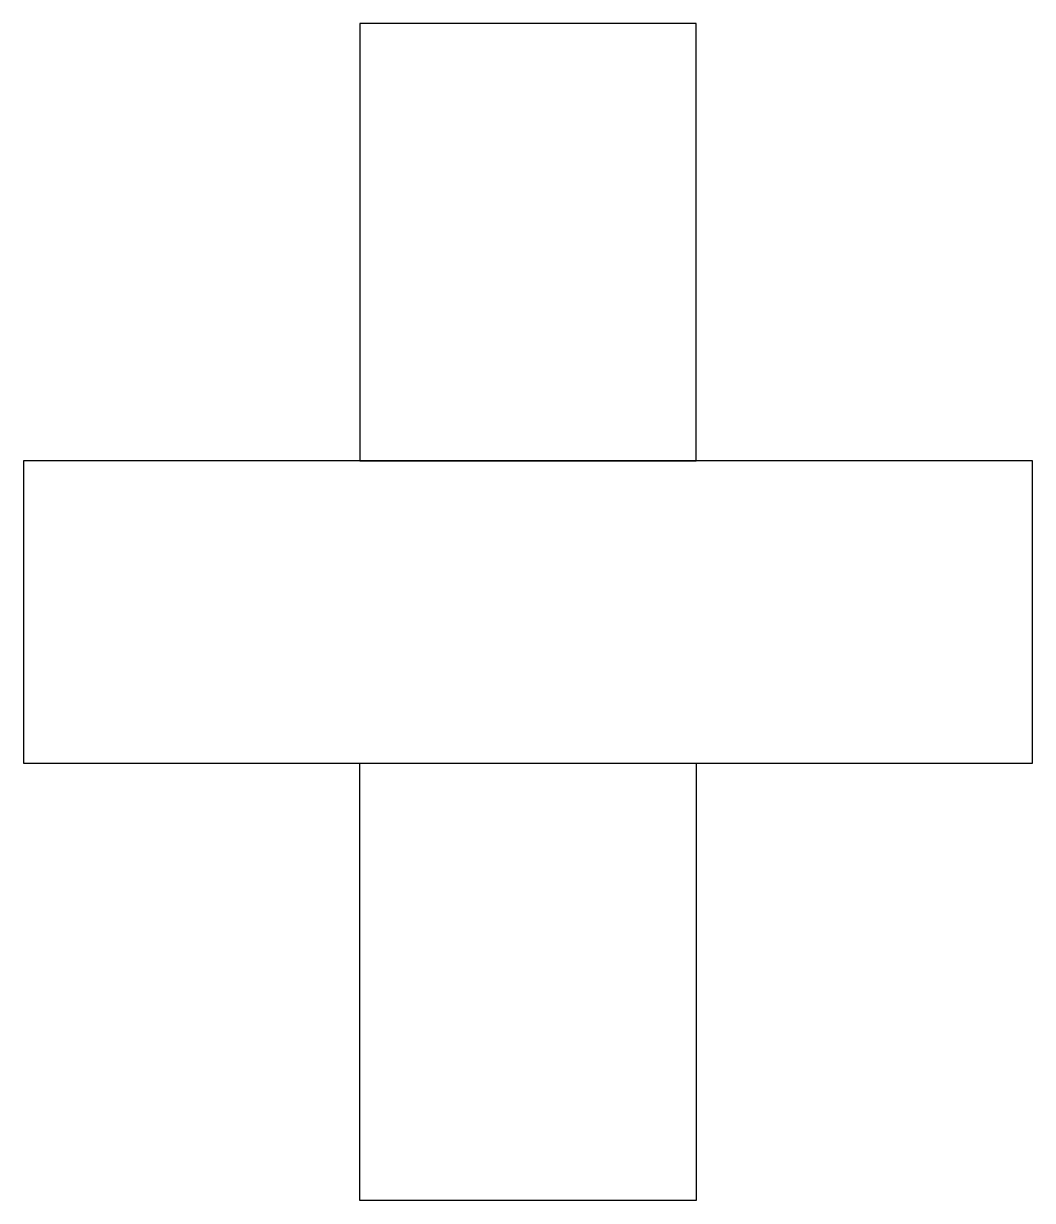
# Model space of a CAD drawing. Header units: millimetres. Extents: x -15 to 15, y -17.5 to 17.5.
import ezdxf

# ---------------------------------------------------------------- set-up
doc = ezdxf.new("R2010")
doc.units = ezdxf.units.MM
doc.layers.add('Body', color=7, linetype='CONTINUOUS')

msp = doc.modelspace()

# ---------------------------------------------------------------- linework, layer by layer
at = {"layer": 'Body'}
for p, q in [((-5, 17.5), (-5, 17.5, 5)), ((5, 17.5), (-5, 17.5)), ((5, 17.5, 5), (-5, 17.5, 5)), ((-5, 17.5), (-5, 17.5, 5)), ((-5, 17.5), (-5, 4.5)), ((-5, 17.5, 5), (-5, 4.5, 5)), ((5, 17.5), (-5, 17.5)), ((-5, 17.5), (-5, 4.5)), ((5, 17.5, 5), (-5, 17.5, 5)), ((-5, 17.5, 5), (-5, 4.5, 5)), ((5, 17.5), (5, 17.5, 5)), ((5, 4.5), (5, 17.5)), ((5, 4.5, 5), (5, 17.5, 5)), ((5, 17.5), (5, 17.5, 5)), ((5, 4.5), (5, 17.5)), ((5, 4.5, 5), (5, 17.5, 5)), ((-15, 4.5), (-15, 4.5, 5)), ((-15, 4.5), (-15, -4.5)), ((-15, 4.5, 5), (-15, -4.5, 5)), ((-15, 4.5), (-15, 4.5, 5)), ((15, 4.5), (-15, 4.5)), ((15, 4.5, 5), (-15, 4.5, 5)), ((-15, 4.5), (-15, -4.5)), ((15, 4.5), (-15, 4.5)), ((-15, 4.5, 5), (-15, -4.5, 5)), ((15, 4.5, 5), (-15, 4.5, 5)), ((-5, 4.5), (-5, 4.5, 5)), ((-5, 4.5), (5, 4.5)), ((-5, 4.5, 5), (5, 4.5, 5)), ((-5, 4.5), (-5, 4.5, 5)), ((-5, 4.5), (5, 4.5)), ((-5, 4.5, 5), (5, 4.5, 5)), ((5, 4.5), (5, 4.5, 5)), ((5, 4.5), (5, 4.5, 5)), ((15, 4.5), (15, 4.5, 5)), ((15, -4.5), (15, 4.5)), ((15, -4.5, 5), (15, 4.5, 5)), ((15, 4.5), (15, 4.5, 5)), ((15, -4.5), (15, 4.5)), ((15, -4.5, 5), (15, 4.5, 5)), ((-15, -4.5), (-15, -4.5, 5)), ((-15, -4.5), (-15, -4.5, 5)), ((-15, -4.5), (15, -4.5)), ((-15, -4.5, 5), (15, -4.5, 5)), ((-15, -4.5), (15, -4.5)), ((-15, -4.5, 5), (15, -4.5, 5)), ((-5, -4.5), (-5, -4.5, 5)), ((-5, -4.5), (5, -4.5)), ((-5, -4.5, 5), (5, -4.5, 5)), ((-5, -4.5), (-5, -4.5, 5)), ((-5, -17.5), (-5, -4.5)), ((-5, -17.5, 5), (-5, -4.5, 5)), ((-5, -4.5), (5, -4.5)), ((-5, -17.5), (-5, -4.5)), ((-5, -4.5, 5), (5, -4.5, 5)), ((-5, -17.5, 5), (-5, -4.5, 5)), ((5, -4.5), (5, -4.5, 5)), ((5, -4.5), (5, -4.5, 5)), ((5, -4.5), (5, -17.5)), ((5, -4.5, 5), (5, -17.5, 5)), ((5, -4.5), (5, -17.5)), ((5, -4.5, 5), (5, -17.5, 5)), ((15, -4.5), (15, -4.5, 5)), ((15, -4.5), (15, -4.5, 5)), ((-5, -17.5), (-5, -17.5, 5)), ((5, -17.5), (-5, -17.5)), ((5, -17.5, 5), (-5, -17.5, 5)), ((-5, -17.5), (-5, -17.5, 5)), ((5, -17.5), (-5, -17.5)), ((5, -17.5, 5), (-5, -17.5, 5)), ((5, -17.5), (5, -17.5, 5)), ((5, -17.5), (5, -17.5, 5))]:
    msp.add_line(p, q, dxfattribs=at)

doc.saveas('drawing.dxf')
